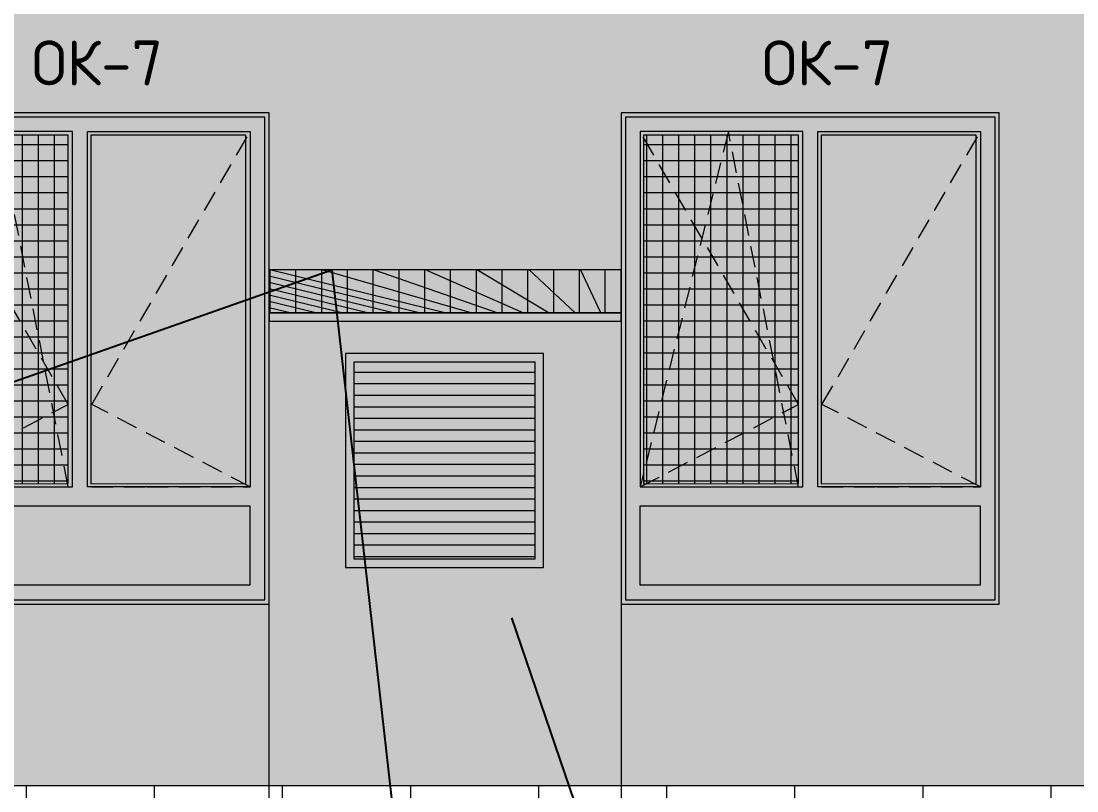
# Model space of a CAD drawing. Header units: millimetres. Extents: x -136099598 to 9192475, y 0 to 779331.
# Drawn here: x 298823 to 303768, y 288529 to 292134 of the extents above; entities that cross this region are included whole.
import ezdxf
from ezdxf import colors
from ezdxf.entities.mleader import LeaderData, LeaderLine
from ezdxf.math import Vec2, Vec3

# ---------------------------------------------------------------- set-up
doc = ezdxf.new("R2010")
doc.units = ezdxf.units.MM
doc.header["$MEASUREMENT"] = 0
doc.linetypes.add('01_base$0$DASHED2', pattern=[0.375, 0.25, -0.125])
doc.linetypes.add('ADSK_Штриховая_ш2 п1', pattern=[3, 2, -1])
doc.layers.get('0').update_dxf_attribs({"color": 250, "lineweight": 9})
for name, color, linetype, lineweight, true_color in [('!_Окно_00_Штрих_Стекло', 7, 'Continuous', 0, 0x737373), ('RAL 7016', 7, 'Continuous', 0, 0x383e42), ('RAL 90 10', 7, 'Continuous', 0, 0xf1ece1)]:
    doc.layers.add(name, color=color, linetype=linetype, lineweight=lineweight, true_color=true_color)
for name, color, linetype, lineweight in [('!_Цоколь', 7, 'Continuous', 0), ('АР-Выноски', 5, 'Continuous', 5), ('пунктир', 251, 'Continuous', 13), ('фасады', 7, 'Continuous', 9)]:
    doc.layers.add(name, color=color, linetype=linetype, lineweight=lineweight)
for name, color, linetype in [('PDF _0', 7, 'Continuous'), ('PDF _PDF _0', 7, 'Continuous'), ('PDF _Текст', 7, 'Continuous')]:
    doc.layers.add(name, color=color, linetype=linetype)
doc.styles.add('ICOCPEUR', font='isocpeur.ttf')
doc.styles.add('ISOCPEUR', font='isocpeur.ttf', dxfattribs={"width": 0.7})
doc.styles.add('PDF ISOCPEUR', font='isocpeur.ttf')

# ---------------------------------------------------------------- blocks, each defined once
blk = doc.blocks.new('A$C66574624')
at = {"layer": '!_Окно_00_Штрих_Стекло'}
h = blk.add_hatch(color=256, dxfattribs=at)
h.dxf.hatch_style = 1
h.set_gradient(color1=(70, 92, 124), color2=(219, 225, 235), name='CURVED')
h.paths.add_polyline_path([(423.9991061277688, 1625.850890190282), (1149.785007728264, 1626.104241352121), (1149.785007728264, -5.333858820900787), (423.9994598777557, -6.347262974188197)])
h.paths.add_polyline_path([(1981.595427727327, 1626.104241352121), (1255.80900091186, 1626.104240618763), (1255.809526126832, -6.347263468138408), (1981.595427727327, -5.333858820900787)])
h.paths.add_polyline_path([(408.9991061277688, -110.2530258478946), (2000.723193118378, -110.2530258478946), (2000.294365051319, -481.7115469543496), (408.9999766440596, -481.7120631146245)])
at = {"layer": 'PDF _PDF _0', "lineweight": 0, "true_color": 0x636466}
h = blk.add_hatch(dxfattribs=at)
h.set_pattern_fill('ANSI37', color=251, scale=600, angle=135)
h.set_pattern_definition([(180, (403.9991061277688, -569.7013618479832), (-7.105427357601002e-15, -75), []), (270, (403.9991061277688, -569.7013618479832), (75, -1.4210854715202e-14), [])])
h.paths.add_polyline_path([(1149.785007728264, -5.333858820900787), (1149.785007728264, 1627.117645999359), (423.9991061277688, 1626.104241352121), (423.9991061277688, -6.347263468138408)])
at = {"layer": 'RAL 7016'}
h = blk.add_hatch(color=256, dxfattribs=at)
h.dxf.hatch_style = 1
h.paths.add_polyline_path([(2090.509613327682, 1731.104241352121), (318.9991061277688, 1731.104241352121), (318.9991061277688, -569.7013618479832), (2090.509613327682, -569.7013618479832)])
h.paths.add_polyline_path([(1255.809526126832, 1626.104241352121), (1981.595427727327, 1626.104241352121), (1981.595427727327, -5.333858820900787), (1255.809526126832, -6.347263468138408)], flags=16)
h.paths.add_polyline_path([(1149.785007728264, 1626.104241352121), (1149.785007728264, -5.333858820900787), (423.9991061277688, -6.347263468138408), (423.9830332174315, 1626.177014336572)], flags=16)
h.paths.add_polyline_path([(2000.511354360293, -110.2530258478946), (2000.528065234452, -481.7121374722337), (408.9999766440596, -481.7120631146245), (408.9774475246668, -110.2530258478946)], flags=16)
at = {"layer": 'PDF _0', "linetype": 'ADSK_Штриховая_ш2 п1', "lineweight": 0, "ltscale": 50}
for points in [[(1149.785007728264, -21.27754697360797), (821.3491497281939, 1643.061334152066), (407.9132953924127, -21.27754697360797), (1149.785007728264, 365.2986381520168), (407.913291728124, 1643.061334152066)], [(1259.723711727187, -21.27754697360797), (1518.159569727257, -21.27754697360797), (2001.595424063038, -21.27754697360797), (1259.723711727187, 365.2986381520168), (2001.595427727327, 1643.061334152066)]]:
    blk.add_lwpolyline(points, dxfattribs=at)
at = {"layer": 'PDF _PDF _0', "lineweight": 0}
for points in [[(318.9991061277688, -569.7013618479832), (2090.509613327682, -569.7013618479832), (2090.509613327682, 1731.104241352121), (318.9991061277688, 1731.104241352121)], [(338.9991061277688, -549.7013618479832), (2070.509613327682, -549.7013618479832), (2070.509613327682, 1711.104241352121), (338.9991061277688, 1711.104241352121)], [(407.913291728124, -21.27754697360797), (1169.785007728264, -21.27754697360797), (1169.785007728264, 1643.061334152066), (407.913291728124, 1643.061334152066)], [(2001.595427727327, -21.27754697360797), (1239.723711727187, -21.27754697360797), (1239.723711727187, 1643.061334152066), (2001.595427727327, 1643.061334152066)], [(423.9991061277688, -6.347263468138408), (1149.785007728264, -5.333858820900787), (1149.785007728264, 1626.104241352121), (423.9991061277688, 1626.104241352121)], [(1255.809526126832, -6.347263468138408), (1981.595427727327, -5.333858820900787), (1981.595427727327, 1626.104241352121), (1255.809526126832, 1626.104241352121)], [(2000.508742811391, -481.712088647997), (408.9999766440596, -481.7120631146245), (408.9991061277688, -110.2530258478946), (2000.511354360293, -110.2530258478946)]]:
    blk.add_lwpolyline(points, close=True, dxfattribs=at)
at = {"layer": 'PDF _Текст', "lineweight": 0, "insert": (977.9991061277688, 1859.298638152017), "char_height": 209.9930287715913, "attachment_point": 7, "style": 'PDF ISOCPEUR'}
blk.add_mtext('ОК-7', dxfattribs=at)

msp = doc.modelspace()

# ---------------------------------------------------------------- hatches: boundary and pattern name
at = {"layer": '!_Цоколь', "lineweight": 0, "ltscale": 5, "true_color": 0x636466}
h = msp.add_hatch(dxfattribs=at)
h.set_pattern_fill('ANSI37', color=251, scale=4800, angle=44.99999999999999)
h.set_pattern_definition([(90, (541247.052279662, -119.9999999999943), (-600, 1.13686837721616e-13), []), (180, (541247.052279662, -119.9999999999943), (-1.70530256582424e-13, -600), [])])
h.paths.add_polyline_path([(304725.6187012043, 288553.5518880134), (284512.6873978795, 288553.2776091713), (284512.9977465268, 288553.5792614858), (274562.9993533907, 288553.5678245124), (274563.6637683309, 287272.1535281669), (289528.0804042031, 287237.3031456251), (304728.8656217781, 287359.2725712794)])
at = {"ltscale": 100}
h = msp.add_hatch(dxfattribs=at)
h.set_pattern_fill('ANSI31', color=256, scale=17, angle=135)
h.set_pattern_definition([(180, (-2455088.902987745, 5669638.294271404), (-3.552713678800501e-15, -53.97499999999999), [])])
h.paths.add_polyline_path([(301230.253562352, 290536.5805472129), (300381.3404481146, 290536.4323647101), (300381.3404481146, 289614.3172082289), (301230.2535623521, 289616.2393273875)])
at = {"layer": 'RAL 7016', "ltscale": 100, "true_color": 0x000000, "transparency": 33554687}
h = msp.add_hatch(dxfattribs=at)
h.set_pattern_fill('ANSI32', color=18, scale=400, angle=45)
h.set_pattern_definition([(90, (8364275026.444774, 936337980.6550386), (-150, 0), []), (90, (8364275076.444774, 936338030.6550385), (-150, 0), [])])
h.paths.add_polyline_path([(301632.999132582, 290970.0139901344), (299984.5105071997, 290968.8174981769), (299984.5122420348, 290767.1770515994), (301633.0008674171, 290767.1770515994)])
at = {"layer": 'RAL 90 10', "ltscale": 100, "transparency": 33554687}
h = msp.add_hatch(color=256, dxfattribs=at)
h.dxf.hatch_style = 1
h.paths.add_polyline_path([(309798.0111172738, 308453.5735429992), (274563.0000008238, 308453.5735429992), (274563.0000008238, 288553.5735429992), (284512.997747926, 288553.5735429992), (284555.819754045, 288553.5735429992), (308948.2350264658, 288553.5518880134), (308948.5453235114, 293010.0110808131), (309798.1819707839, 293011.8767920709)])
h = msp.add_hatch(color=256, dxfattribs=at)
h.dxf.hatch_style = 1
h.paths.add_polyline_path([(300341.2787073802, 290576.5064559615), (301270.3153030865, 290576.5064559615), (301270.1300808832, 289575.2782678083), (300340.8423548922, 289575.2782678084)])
h.paths.add_polyline_path([(300381.3197143998, 290536.5231087393), (300381.3479876473, 289615.2782678081), (301230.242253053, 289615.2449622526), (301230.274296067, 290536.4898031838)], flags=16)
h = msp.add_hatch(color=256, dxfattribs=at)
h.dxf.hatch_style = 1
h.paths.add_polyline_path([(300381.5651173177, 289615.6898041689), (301230.1471536593, 289614.8667314475), (301230.2949148811, 290536.5064559616), (300381.2990955857, 290536.5064559614)])

# ---------------------------------------------------------------- linework, layer by layer
at = {"ltscale": 150}
msp.add_line((274316.5209806614, 288553.5735429992, 0.0382768866374541), (306072.793963271, 288553.5735429992), dxfattribs=at)
at = {"layer": 'пунктир', "linetype": '01_base$0$DASHED2', "ltscale": 500}
msp.add_line((258072.9999999999, 288553.5518880134), (308948.2350264658, 288553.5518880134, 0.2528312728831253), dxfattribs=at)
at = {"layer": 'фасады', "ltscale": 150}
for points, elevation in [([(299984.5105071997, 290767.1770515994), (301632.9999999995, 290767.1770515994), (301632.9999999995, 290969.4157441556), (299984.5105071997, 290969.4157441556)], -0.06038508264010303), ([(301632.9999992969, 287753.8076523063), (299984.510506497, 287753.8076523063), (299984.5105071997, 290727.8354569088), (301632.9999999995, 290727.8354569088)], 0.1637737146655497)]:
    msp.add_lwpolyline(points, close=True, dxfattribs=dict(at, elevation=elevation))
for points in [[(299984.5105071999, 290727.8357303478), (301632.9999999995, 290727.8357303478), (301632.9999999994, 290767.1770515994), (299984.5105071997, 290767.1770515994)], [(300341.3404481146, 289575.2782678082), (301270.2535623521, 289575.2782678082), (301270.2535623521, 290576.5064559615), (300341.3404481146, 290576.5064559615)], [(300381.3404481146, 289615.2782678082), (301230.2535623521, 289615.2782678082), (301230.2535623521, 290536.5064559615), (300381.3404481146, 290536.5064559615)]]:
    msp.add_lwpolyline(points, close=True, dxfattribs=at)

# ---------------------------------------------------------------- block references
at = {"color": 18, "ltscale": 150, "true_color": 0x000000}
for p in [(297894.000893872, 289973.2532498613), (301314.0008935707, 289973.2532498615)]:
    msp.add_blockref('A$C66574624', p, dxfattribs=at)

# ---------------------------------------------------------------- leaders
at = {"layer": 'АР-Выноски'}
ml = msp.add_multileader_mtext('Standard', dxfattribs=at)
ml.set_content('Устройство покрытия из профнастила окрашенного в цвет цоколя асфальт матовый), на металлическом каркасе. Примыкание к фасаду предусмотреть через отлив из оцинкованной стали с окраской по RAL 7016.', color=256, style='ICOCPEUR')
ml.set_leader_properties()
ml.build(insert=Vec2(0, 0))
ml.multileader.update_dxf_attribs({"text_left_attachment_type": 6, "text_right_attachment_type": 6, "dogleg_length": 100, "arrow_head_size": 250})
ctx = ml.context
ctx.base_point, ctx.char_height, ctx.arrow_head_size, ctx.landing_gap_size, ctx.plane_origin = Vec3(301369.582625878, 282190.4976309319), 250, 250, 25, Vec3(297927.8029651314, 288872.0133549654)
ctx.left_attachment, ctx.right_attachment = 6, 6
notes = []
notes.append((ctx, [(1, (1, 1, 0), (301269.582625878, 282190.4976309319), (1, 0), 100, [(1, [(293540.2376272507, 288602.0674982665), (300278.4677533582, 290969.4157441556)], 0, [])])]))
ctx.mtext.insert, ctx.mtext.width, ctx.mtext.defined_height, ctx.mtext.flow_direction = Vec3(301394.582625878, 282515.4976309319), 9761.611659499817, 1992.510526814019, 5
ml = msp.add_multileader_mtext('Standard', dxfattribs=at)
ml.set_content('{\\W1;Вентиляционная решетка \\Pцвет RAL9010}', color=256, style='ISOCPEUR')
ml.set_leader_properties()
ml.build(insert=Vec2(0, 0))
ml.multileader.update_dxf_attribs({"text_left_attachment_type": 6, "text_right_attachment_type": 6, "dogleg_length": 100, "arrow_head_size": 250})
ctx = ml.context
ctx.base_point, ctx.char_height, ctx.arrow_head_size, ctx.landing_gap_size, ctx.plane_origin = Vec3(303316.1907516922, 283201.0103016039), 250, 250, 25, Vec3(303060.1936930958, 282949.2000509793)
ctx.left_attachment, ctx.right_attachment = 6, 6
notes.append((ctx, [(1, (1, 1, 0), (303216.1907516922, 283201.0103016039), (1, 0), 100, [(0, [(301038.7943117246, 289575.2782678082)], 0, [])])]))
ctx.mtext.insert, ctx.mtext.width, ctx.mtext.flow_direction = Vec3(303341.1907516922, 283501.0103016039), 6017.1824574247, 5
for ctx, leaders in notes:
    for number, flags, end, landing, length, lines in leaders:
        leader = LeaderData()
        leader.index, (leader.has_last_leader_line, leader.has_dogleg_vector, leader.attachment_direction) = number, flags
        leader.last_leader_point, leader.dogleg_vector, leader.dogleg_length = Vec3(end), Vec3(landing), length
        for number, points, colour, breaks in lines:
            line = LeaderLine()
            line.index, line.vertices, line.color, line.breaks = number, Vec3.list(points), colors.encode_raw_color(colour), breaks
            leader.lines.append(line)
        ctx.leaders.append(leader)

doc.saveas('drawing.dxf')
